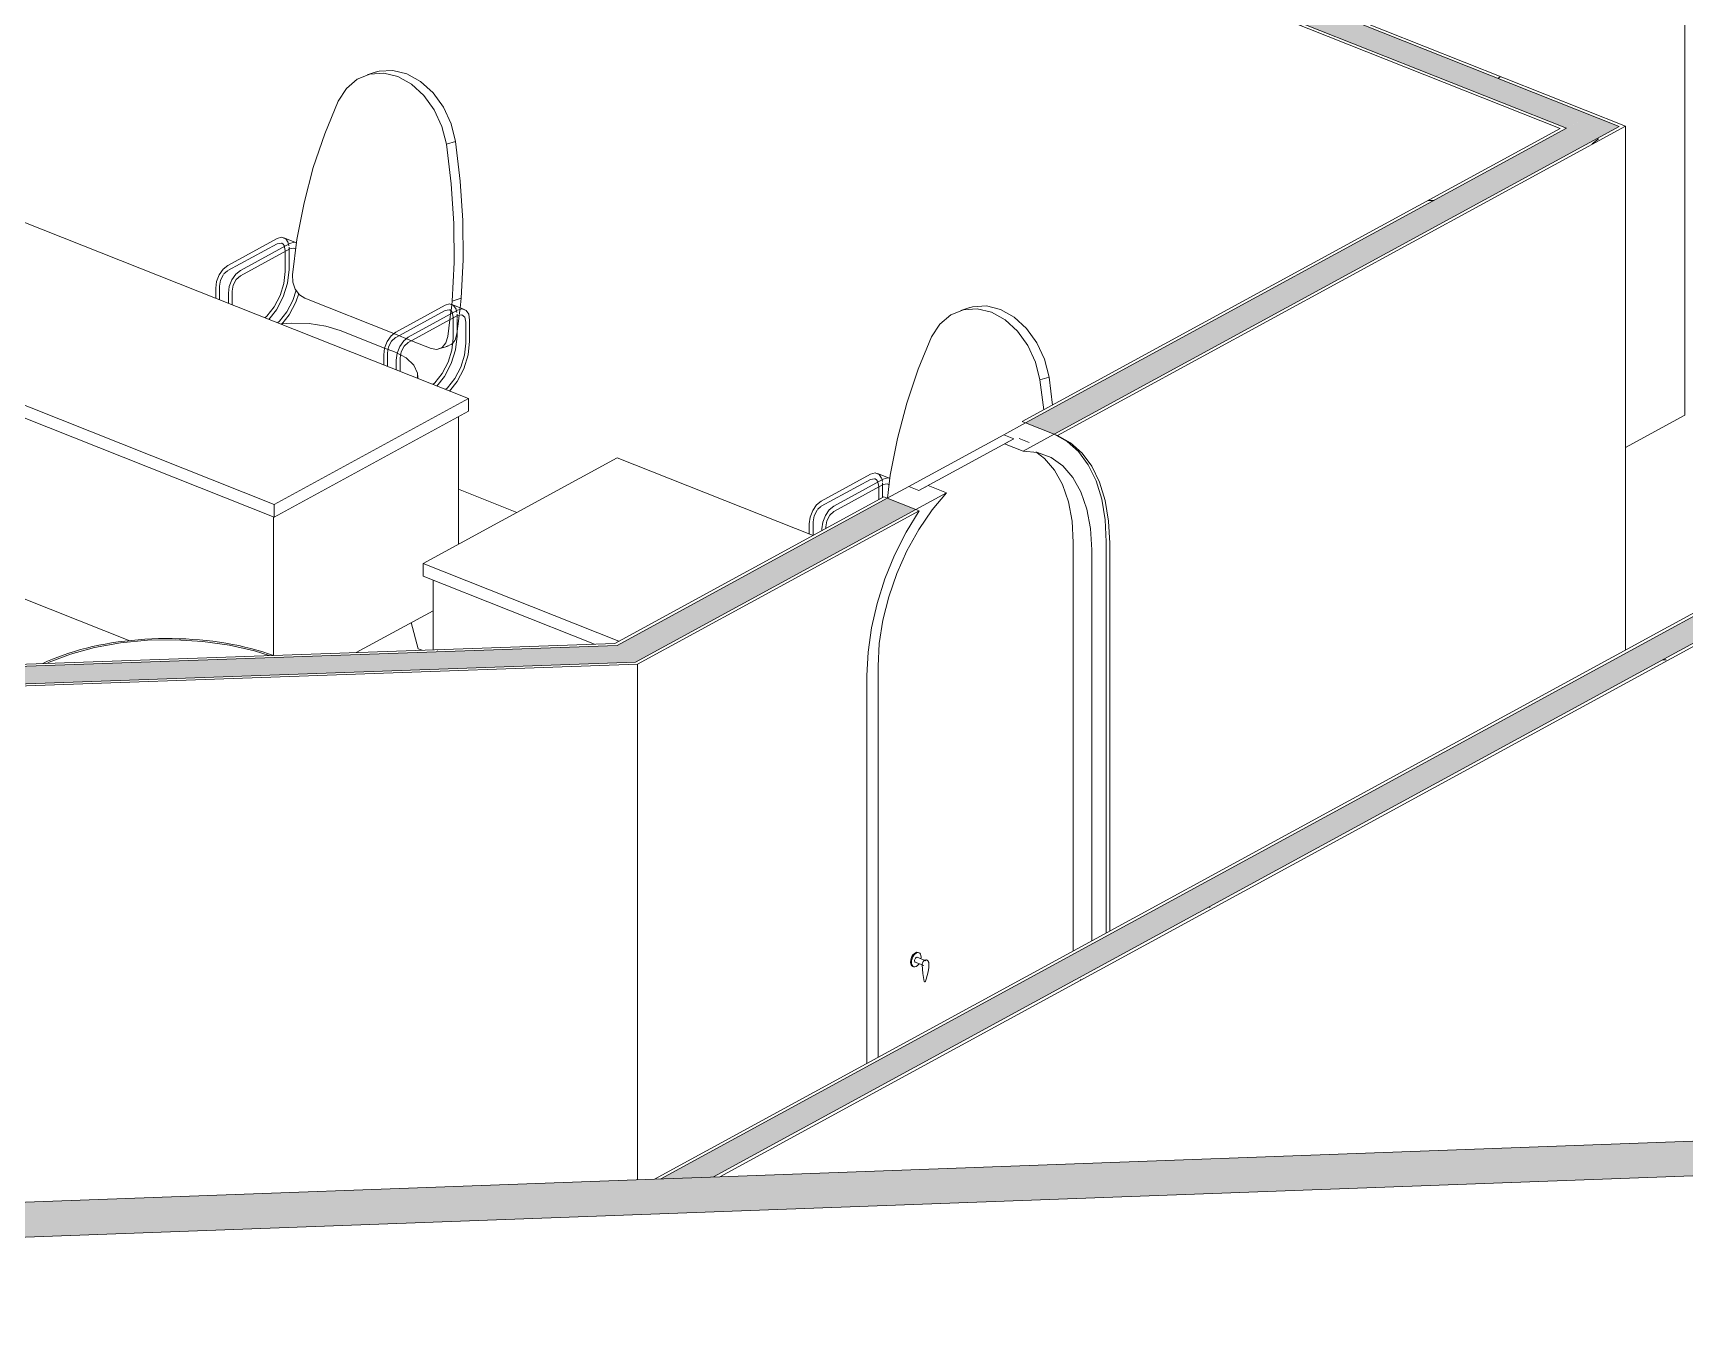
# Model space of a CAD drawing. Header units: millimetres. Extents: x -44545 to 51785, y -22696 to 32686.
# Drawn here: x 13273 to 17690, y 13101 to 16526 of the extents above; entities that cross this region are included whole.
import ezdxf

# ---------------------------------------------------------------- set-up
doc = ezdxf.new("R2010")
doc.units = ezdxf.units.MM
for name, color, linetype, lineweight in [('A-DOOR', 31, 'Continuous', 9), ('A-DOOR-FRAM', 31, 'Continuous', 9), ('A-WALL', 113, 'Continuous', 9), ('A-WALL-FNSH', 113, 'Continuous', 25), ('A-WALL-PATT', 111, 'Continuous', 25), ('I-FURN', 30, 'Continuous', 9), ('I-WALL', 2, 'Continuous', 9)]:
    doc.layers.add(name, color=color, linetype=linetype, lineweight=lineweight)
pattern_1 = [(0, (-8200.58, -15301.14), (812.8, 94.516), [33.528, -576.072, 33.528, -3827.272]), (0, (-8200.58, -15301.14), (812.8, 94.516), [-643.128, -576.072, 33.528, -1185.672, -2032]), (0, (-8200.58, -15301.14), (812.8, 94.516), [-2438.4, 33.528, -576.072, 33.528, -1388.872]), (0, (-8200.58, -15301.14), (812.8, 94.516), [-3081.528, -372.872, 33.528, -982.472]), (141.144, (-7895.78, -15253.88), (-582.37765, 280.1508), [21.528, -369.883, -2478.932]), (141.144, (-7895.78, -15253.88), (-582.37765, 280.1508), [-391.41, 21.528, -369.883, -2087.522]), (141.144, (-7895.78, -15253.88), (-582.37765, 280.1508), [-782.821, 21.528, -761.293, -1304.701]), (141.144, (-7895.78, -15253.88), (-582.37765, 280.1508), [-1565.641, 21.528, -369.883, -913.291]), (141.144, (-7895.78, -15253.88), (-582.37765, 280.1508), [-1957.051, 21.528, -239.413, -652.35]), (141.144, (-7895.78, -15253.88), (-582.37765, 280.1508), [-2217.992, 21.528, -630.823]), (218.856, (-7794.18, -15064.85), (-230.4253, -374.66855), [21.528, -369.883, -2478.932]), (218.856, (-7794.18, -15064.85), (-230.4253, -374.66855), [-391.41, 21.528, -369.883, -2087.522]), (218.856, (-7794.18, -15064.85), (-230.4253, -374.66855), [-782.821, 21.528, -761.293, -1304.701]), (218.856, (-7794.18, -15064.85), (-230.4253, -374.66855), [-1565.641, 21.528, -369.883, -913.291]), (218.856, (-7794.18, -15064.85), (-230.4253, -374.66855), [-1957.051, 21.528, -239.413, -652.35]), (218.856, (-7794.18, -15064.85), (-230.4253, -374.66855), [-2217.992, 21.528, -630.823])]

# ---------------------------------------------------------------- blocks, each defined once
blk = doc.blocks.new('Arch - 750 x 2100 mm-V65-3D Section 3')
at = {"layer": 'A-DOOR', "lineweight": 18}
for p, q in [((15868.8, 15452), (15614.9, 15313.7)), ((15641.5, 15303.1), (15895.4, 15441.4)), ((15895.4, 15441.4), (15868.8, 15452)), ((15614.9, 15313.7), (15641.5, 15303.1))]:
    blk.add_line(p, q, dxfattribs=at)
at = {"layer": 'A-DOOR'}
for p, q in [((15936.4, 15431.5), (15909.8, 15442)), ((15659.8, 14045.6), (15637, 14054.7)), ((15641.8, 14066.7), (15639.5, 14067.6)), ((15646.9, 14050.4), (15647.4, 14055.2)), ((15656.2, 14046.2), (15657.2, 14046.8)), ((15657.2, 14046.8), (15658.2, 14047.3)), ((15624.7, 14030.5), (15627, 14029.6)), ((15631.8, 14041.6), (15654.6, 14032.6))]:
    blk.add_line(p, q, dxfattribs=at)
for points in [[(15619.1, 14042, 0), (15619.6, 14046.8, 0), (15620.9, 14051.8, 0), (15622.9, 14056.6, 0), (15625.6, 14060.8, 0), (15628.8, 14064.3, 0), (15632.1, 14066.8, 0), (15635.5, 14068, 0), (15638.6, 14067.9, 0), (15641.3, 14066.6, 0)], [(15647.4, 14055.2, 0), (15646.9, 14059.6, 0), (15645.6, 14063.1, 0), (15643.6, 14065.7, 0), (15640.9, 14067, 0), (15637.8, 14067.1, 0), (15634.4, 14065.8, 0), (15631, 14063.4, 0), (15627.9, 14059.9, 0), (15625.2, 14055.7, 0), (15623.2, 14050.9, 0), (15621.9, 14045.9, 0), (15621.4, 14041.1, 0)], [(15629.9, 14045.7, 0), (15630, 14047.4, 0), (15630.5, 14049.1, 0), (15631.2, 14050.8, 0), (15632.1, 14052.3, 0), (15633.2, 14053.5, 0), (15634.4, 14054.3, 0), (15635.6, 14054.8, 0), (15636.7, 14054.7, 0)], [(15632.1, 14041.5, 0), (15631.2, 14042, 0), (15630.5, 14042.9, 0), (15630, 14044.1, 0), (15629.9, 14045.7, 0)], [(15650.1, 14034.5, 0), (15650.3, 14036.8, 0), (15650.9, 14039.1, 0), (15651.9, 14041.4, 0), (15653.2, 14043.4, 0), (15654.7, 14045.1, 0), (15656.2, 14046.2, 0)], [(15658.2, 14047.3, 0), (15659.8, 14047.9, 0), (15661.3, 14047.8, 0), (15662.5, 14047.2, 0)], [(15668.2, 14038.4, 0), (15668.1, 14039.2, 0), (15668, 14040, 0), (15667.9, 14040.8, 0), (15667.6, 14041.6, 0), (15667.3, 14042.3, 0), (15667, 14043, 0), (15666.7, 14043.5, 0), (15666.3, 14044.1, 0), (15666, 14044.6, 0), (15665.6, 14045, 0), (15665.2, 14045.4, 0), (15664.8, 14045.8, 0), (15664.5, 14046.1, 0), (15664.1, 14046.3, 0), (15663.8, 14046.6, 0), (15663.4, 14046.8, 0), (15663.1, 14047, 0), (15662.8, 14047.2, 0), (15662.5, 14047.4, 0), (15662.2, 14047.5, 0), (15661.9, 14047.6, 0), (15661.7, 14047.7, 0)], [(15627.1, 14030, 0), (15625.6, 14030.2, 0), (15622.9, 14031.5, 0), (15620.9, 14034.1, 0), (15619.6, 14037.6, 0), (15619.1, 14042, 0)], [(15621.4, 14041.1, 0), (15621.9, 14036.7, 0), (15623.2, 14033.2, 0), (15625.2, 14030.6, 0), (15627.9, 14029.3, 0), (15631, 14029.2, 0), (15634.4, 14030.4, 0), (15637.8, 14032.9, 0), (15640.9, 14036.3, 0), (15641.9, 14037.7, 0)], [(15656, 13989.9, 0), (15651.6, 14011.1, 0), (15650.1, 14034.5, 0)], [(15668.2, 14038.4, 0), (15667.7, 14027.1, 0), (15666.3, 14016.1, 0), (15664, 14005.6, 0), (15661, 13995.8, 0), (15659, 13990.4, 0)], [(15657.2, 13989.2, 0), (15656.9, 13989.2, 0), (15656.6, 13989.2, 0), (15656.4, 13989.4, 0), (15656.2, 13989.6, 0), (15656, 13989.9, 0)], [(15659, 13990.4, 0), (15659, 13990.3, 0), (15658.9, 13990.1, 0), (15658.8, 13990, 0), (15658.7, 13989.9, 0), (15658.6, 13989.8, 0), (15658.6, 13989.7, 0), (15658.5, 13989.6, 0), (15658.4, 13989.6, 0), (15658.3, 13989.5, 0), (15658.3, 13989.4, 0), (15658.2, 13989.4, 0), (15658.1, 13989.4, 0), (15658.1, 13989.3, 0), (15658, 13989.3, 0), (15657.9, 13989.3, 0), (15657.9, 13989.2, 0), (15657.8, 13989.2, 0), (15657.8, 13989.2, 0), (15657.8, 13989.2, 0), (15657.7, 13989.2, 0), (15657.7, 13989.2, 0), (15657.6, 13989.1, 0), (15657.6, 13989.1, 0), (15657.6, 13989.1, 0), (15657.5, 13989.1, 0), (15657.5, 13989.1, 0), (15657.4, 13989.1, 0), (15657.4, 13989.1, 0), (15657.4, 13989.1, 0), (15657.4, 13989.1, 0), (15657.3, 13989.1, 0), (15657.3, 13989.1, 0), (15657.3, 13989.1, 0), (15657.2, 13989.1, 0), (15657.2, 13989.1, 0), (15657.2, 13989.1, 0), (15657.1, 13989.1, 0), (15657.1, 13989.1, 0), (15657.1, 13989.1, 0), (15657.1, 13989.1, 0), (15657, 13989.1, 0), (15657, 13989.1, 0), (15657, 13989.1, 0), (15656.9, 13989.1, 0), (15656.9, 13989.1, 0), (15656.9, 13989.1, 0), (15656.8, 13989.1, 0), (15656.8, 13989.1, 0), (15656.7, 13989.2, 0), (15656.7, 13989.2, 0), (15656.7, 13989.2, 0), (15656.6, 13989.2, 0), (15656.6, 13989.2, 0)], [(15657.8, 13989.9, 0), (15657.5, 13989.5, 0), (15657.2, 13989.2, 0)]]:
    blk.add_polyline3d(points, dxfattribs=at)
at = {"layer": 'A-DOOR-FRAM', "lineweight": 18}
for p, q in [((15926.9, 15483.7), (15868.8, 15452)), ((16002.9, 15453.5), (15926.9, 15483.7)), ((15868.8, 15452), (15895.4, 15441.4)), ((15895.4, 15441.4), (15870.7, 15428)), ((15870.7, 15428), (15920.1, 15408.4)), ((15920.1, 15408.4), (16002.9, 15453.5)), ((15614.9, 15313.7), (15556.8, 15282.1)), ((15556.8, 15282.1), (15632.9, 15251.9)), ((15641.5, 15303.1), (15614.9, 15313.7)), ((15632.9, 15251.9), (15715.7, 15297)), ((15666.2, 15316.6), (15641.5, 15303.1)), ((15715.7, 15297), (15666.2, 15316.6))]:
    blk.add_line(p, q, dxfattribs=at)
at = {"layer": 'A-DOOR-FRAM'}
for p, q in [((16054.2, 14071.7), (16054.2, 15164.2)), ((16142.6, 14119.8), (16142.6, 15165.8)), ((16103.6, 15144.6), (16103.6, 14098.6)), ((15532.2, 14833.3), (15532.2, 13787.3))]:
    blk.add_line(p, q, dxfattribs=at)
for points in [[(16142.6, 15165.8, 0), (16139.5, 15224.9, 0), (16130.3, 15279.6, 0), (16115.2, 15328.7, 0), (16094.5, 15371.4, 0), (16068.5, 15406.8, 0), (16037.8, 15434.4, 0), (16002.9, 15453.5, 0)], [(15920.1, 15408.4, 0), (15959, 15404.5, 0), (15994.7, 15391.2, 0), (16026.4, 15368.9, 0), (16053.3, 15337.9, 0), (16074.9, 15299, 0), (16090.7, 15253.2, 0), (16100.4, 15201.3, 0), (16103.6, 15144.6, 0)], [(16054.2, 15164.2, 0), (16050.9, 15220.9, 0), (16041.3, 15272.8, 0), (16025.5, 15318.7, 0), (16003.9, 15357.5, 0), (15976.9, 15388.5, 0), (15953.9, 15405.9, 0)], [(15532.2, 14833.3, 0), (15535.4, 14893.5, 0), (15545.1, 14955.9, 0), (15560.9, 15019, 0), (15582.5, 15081.4, 0), (15609.5, 15141.8, 0), (15641.1, 15198.6, 0), (15676.8, 15250.8, 0), (15715.7, 15297, 0)]]:
    blk.add_polyline3d(points, dxfattribs=at)
blk = doc.blocks.new('M_Desk - 1525 x 762mm-V119-3D Section 3')
at = {"layer": 'I-FURN'}
for p, q in [((13248.4, 16020.9), (12728.9, 15737.9)), ((14437.2, 15548.8), (13248.4, 16020.9)), ((12728.9, 15737.9), (13917.7, 15265.8)), ((12728.9, 15704.1), (12728.9, 15737.9)), ((13917.7, 15232), (12728.9, 15704.1)), ((12755.8, 15477.1), (12755.8, 15693.5)), ((13917.7, 15265.8), (14437.2, 15548.8)), ((14437.2, 15548.8), (14437.2, 15515.1)), ((14437.2, 15515.1), (13917.7, 15232)), ((14410.3, 15159.2), (14410.3, 15500.4)), ((13917.7, 15232), (13917.7, 15265.8)), ((13915.5, 14861.7), (13915.5, 15232.9)), ((13532.2, 14901.1), (13139.7, 15057)), ((14342.6, 14981.5), (14136.9, 14869.5)), ((14302.9, 14879.9), (14284.1, 14949.7)), ((14313.5, 14875.7), (14302.9, 14879.9))]:
    blk.add_line(p, q, dxfattribs=at)
blk = doc.blocks.new('M_Desk - 1525 x 762mm-V120-3D Section 3')
at = {"layer": 'I-FURN'}
for p, q in [((14835.2, 15390.7), (14315.7, 15107.7)), ((15358.8, 15182.8), (14835.2, 15390.7)), ((14315.7, 15107.7), (14839.3, 14899.8)), ((14315.7, 15074), (14315.7, 15107.7)), ((14773.9, 14892), (14315.7, 15074)), ((14342.6, 14876.8), (14342.6, 15063.3))]:
    blk.add_line(p, q, dxfattribs=at)
blk = doc.blocks.new('M_Chair-Executive - M_Chair-Executive-V121-3D Section 3')
at = {"layer": 'I-FURN'}
for p, q in [((14190.7, 16422.1), (14166.4, 16414.7)), ((14378.4, 16228.7), (14402.8, 16236.2)), ((13925.4, 15976.7), (13793.5, 15904.9)), ((13793.5, 15890.8), (13925.4, 15962.7)), ((13827.3, 15891.4), (13959.2, 15963.3)), ((13827.3, 15877.4), (13959.2, 15949.3)), ((13938.2, 15964), (13941.5, 15961.7)), ((13941.6, 15961.6), (13944.3, 15958.1)), ((13977.5, 15965.5), (13943.6, 15978.9)), ((13944.3, 15958.1), (13947.2, 15944.9)), ((13947.2, 15944.9), (13947.2, 15942.7)), ((13955.1, 15965.9), (13948.5, 15976)), ((13957.1, 15957.1), (13955.4, 15965)), ((13957.5, 15950.6), (13957.4, 15953.3)), ((13957.5, 15948.3), (13957.5, 15950.5)), ((13957.5, 15894.3), (13957.5, 15948.3)), ((13978.2, 15974.4), (13966.8, 15879.6)), ((13947.2, 15942.7), (13947.2, 15888.6)), ((13771.7, 15849.3), (13774.5, 15865.4)), ((13774.6, 15865.7), (13782.6, 15880.9)), ((13783.4, 15881.9), (13792.7, 15890.4)), ((13761.4, 15843.6), (13761.4, 15817.2)), ((13771.7, 15813.1), (13771.7, 15849.3)), ((13795.2, 15803.7), (13795.2, 15830.2)), ((13805.5, 15799.6), (13805.5, 15835.8)), ((13999.7, 15816.9), (14237.6, 15722.4)), ((14393.5, 15809.5), (14417.9, 15816.9)), ((14417.9, 15816.9), (14414.7, 15790.6)), ((14242.6, 15726.5), (14374.5, 15798.4)), ((14242.6, 15712.4), (14374.5, 15784.3)), ((14408.3, 15784.9), (14276.4, 15713.1)), ((14276.4, 15699), (14408.3, 15770.9)), ((14387.1, 15785.7), (14390.5, 15783.4)), ((14387.5, 15759.5), (14390.3, 15782.3)), ((14390.3, 15782.7), (14390.5, 15784.3)), ((14390.5, 15784.3), (14392.3, 15799)), ((14390.7, 15783.3), (14393.4, 15779.8)), ((14392.4, 15799.7), (14393.5, 15809.5)), ((14426.6, 15787.1), (14392.8, 15800.6)), ((14393.4, 15779.8), (14396.3, 15766.5)), ((14397.6, 15797.6), (14404.2, 15787.5)), ((14404.5, 15786.7), (14406.2, 15778.7)), ((14406.6, 15774.9), (14406.6, 15772.1)), ((14406.6, 15772.1), (14406.6, 15770.7)), ((14406.6, 15770), (14406.6, 15763.9)), ((14412.4, 15771.6), (14411.4, 15763.5)), ((14412.8, 15775), (14412.7, 15773.8)), ((14414.2, 15786.6), (14412.9, 15775.4)), ((14414.7, 15790.6), (14414.4, 15787.8)), ((14213.1, 15683.8), (14094.4, 15731)), ((14382.1, 15714.7), (14387.5, 15759.5)), ((14396.3, 15766.5), (14396.3, 15764.3)), ((14396.3, 15763.5), (14396.3, 15710.3)), ((14411.3, 15762.6), (14406.4, 15722.1)), ((14406.6, 15762.4), (14406.6, 15715.9)), ((14430.1, 15753.1), (14430.1, 15696.9)), ((14440.4, 15702.5), (14440.4, 15758.7)), ((14239.3, 15673.4), (14213.1, 15683.8)), ((14237.6, 15722.4), (14284.8, 15703.6)), ((14284.8, 15703.6), (14337.7, 15682.6)), ((14358.2, 15681.4), (14382.6, 15688.8)), ((14400.6, 15703.9), (14395.4, 15696.9)), ((14406.4, 15722.1), (14401.3, 15705.1)), ((14210.5, 15638.8), (14210.5, 15665.3)), ((14220.8, 15634.7), (14220.8, 15670.9)), ((14247.6, 15669.9), (14239.3, 15673.4)), ((14244.3, 15651.9), (14244.3, 15625.4)), ((14257.2, 15665.2), (14248, 15669.7)), ((14254.6, 15621.3), (14254.6, 15657.5)), ((14301.7, 15602.6), (14301.7, 15610.5))]:
    blk.add_line(p, q, dxfattribs=at)
for points in [[(14378.4, 16228.7, 0), (14366.1, 16276.4, 0), (14345.6, 16320.8, 0), (14318, 16359.3, 0), (14285, 16389.6, 0), (14248.5, 16409.9, 0), (14210.6, 16419.1, 0), (14173.6, 16416.6, 0), (14139.7, 16402.6, 0), (14110.8, 16377.8, 0), (14088.6, 16343.8, 0)], [(14189, 16421.5, 0), (14198, 16424, 0), (14235, 16426.5, 0), (14272.8, 16417.3, 0), (14309.3, 16397, 0), (14342.4, 16366.7, 0), (14370, 16328.2, 0), (14390.5, 16283.8, 0), (14402.8, 16236.2, 0)], [(14088.6, 16343.8, 0), (14052.8, 16257.1, 0), (14022.4, 16166.4, 0), (13997.5, 16072, 0), (13978.2, 15974.4, 0)], [(14393.5, 15809.5, 0), (14398.6, 15912.7, 0), (14397.7, 16017.3, 0), (14391, 16122.8, 0), (14378.4, 16228.7, 0)], [(14402.8, 16236.2, 0), (14415.3, 16130.3, 0), (14422.1, 16024.7, 0), (14422.9, 15920.1, 0), (14417.9, 15816.9, 0)], [(13948.1, 15976.3, 0), (13937.7, 15980.1, 0), (13925.4, 15976.7, 0)], [(13925.4, 15962.7, 0), (13936.3, 15964.6, 0), (13937.7, 15964.2, 0)], [(13959.2, 15963.3, 0), (13971.5, 15966.7, 0), (13977.5, 15965.5, 0)], [(13959.2, 15949.3, 0), (13970.1, 15951.2, 0), (13975.4, 15948.3, 0)], [(13793.5, 15904.9, 0), (13781.2, 15894.8, 0), (13770.8, 15879.7, 0), (13763.8, 15861.7, 0), (13761.4, 15843.6, 0)], [(13795.2, 15830.2, 0), (13797.6, 15848.3, 0), (13804.6, 15866.3, 0), (13815, 15881.4, 0), (13827.3, 15891.4, 0)], [(13805.5, 15835.8, 0), (13808.4, 15852.3, 0), (13816.4, 15867.5, 0), (13827.3, 15877.4, 0)], [(13947.2, 15888.6, 0), (13943.7, 15856.7, 0), (13933.6, 15824.1, 0), (13917.8, 15794.1, 0), (13898, 15769.4, 0), (13892.5, 15764.4, 0)], [(13942.1, 15820.8, 0), (13953.5, 15857.7, 0), (13957.5, 15894.3, 0)], [(13966.8, 15879.6, 0), (13967.5, 15860.3, 0), (13974, 15841.6, 0), (13985.3, 15826.3, 0), (13999.7, 15816.9, 0)], [(13903.7, 15760.4, 0), (13923.9, 15786, 0), (13941.9, 15820.4, 0)], [(13976.5, 15838.7, 0), (13967.4, 15810.7, 0), (13951.6, 15780.6, 0), (13931.8, 15756, 0), (13926.3, 15750.9, 0)], [(13983.6, 15829.7, 0), (13975.7, 15807, 0), (13957.7, 15772.6, 0), (13937.9, 15747.3, 0)], [(14374.5, 15798.4, 0), (14386.8, 15801.7, 0), (14397.2, 15797.9, 0)], [(14374.5, 15784.3, 0), (14385.4, 15786.3, 0), (14386.9, 15785.8, 0)], [(14440.4, 15758.7, 0), (14438, 15774.1, 0), (14431, 15784.5, 0), (14420.6, 15788.3, 0), (14408.3, 15784.9, 0)], [(14408.3, 15770.9, 0), (14419.2, 15772.9, 0), (14427.2, 15766.3, 0), (14430.1, 15753.1, 0)], [(14094.4, 15731, 0), (14055.5, 15742.7, 0), (14011.4, 15749.4, 0), (13965, 15750.5, 0), (13936, 15748.3, 0)], [(14210.5, 15665.3, 0), (14213, 15683.3, 0), (14219.9, 15701.3, 0), (14230.3, 15716.5, 0), (14242.6, 15726.5, 0)], [(14220.8, 15671.3, 0), (14223.7, 15687.3, 0), (14231.7, 15702.5, 0), (14241.9, 15712, 0)], [(14276.4, 15713.1, 0), (14264.1, 15703.1, 0), (14253.7, 15687.9, 0), (14246.8, 15669.9, 0), (14244.3, 15651.9, 0)], [(14254.6, 15657.5, 0), (14257.5, 15673.9, 0), (14265.5, 15689.1, 0), (14276.4, 15699, 0)], [(14337.7, 15682.6, 0), (14352.9, 15680.3, 0), (14366.7, 15685.6, 0), (14376.9, 15697.7, 0), (14382.1, 15714.7, 0)], [(14396.3, 15710.3, 0), (14392.8, 15678.4, 0), (14382.7, 15645.8, 0), (14366.9, 15615.7, 0), (14347.1, 15591.1, 0), (14341.7, 15586.1, 0)], [(14430.1, 15696.9, 0), (14426.6, 15664.9, 0), (14416.5, 15632.3, 0), (14400.7, 15602.3, 0), (14380.9, 15577.7, 0), (14375.4, 15572.6, 0)], [(14395.4, 15696.9, 0), (14391.1, 15693.1, 0), (14377.3, 15687.8, 0)], [(14386.6, 15568.5, 0), (14406.8, 15594.2, 0), (14424.8, 15628.6, 0), (14436.4, 15665.9, 0), (14440.4, 15702.5, 0)], [(14406.6, 15715.9, 0), (14402.6, 15679.4, 0), (14391.2, 15642.4, 0)], [(14300.9, 15603.1, 0), (14301.1, 15617, 0), (14291.5, 15638.1, 0), (14270.4, 15657.4, 0), (14257.2, 15665.2, 0)], [(14391, 15642.1, 0), (14373, 15607.6, 0), (14352.8, 15582, 0)]]:
    blk.add_polyline3d(points, dxfattribs=at)
blk = doc.blocks.new('M_Chair-Executive - M_Chair-Executive-V122-3D Section 3')
at = {"layer": 'I-FURN'}
for p, q in [((15777.6, 15791.9), (15753.2, 15784.5)), ((15965.2, 15598.6), (15989.6, 15606)), ((15975.3, 15518.3), (15965.2, 15598.6)), ((15989.6, 15606), (15999.1, 15531.2)), ((15512.2, 15346.6), (15380.3, 15274.7)), ((15380.3, 15260.6), (15512.2, 15332.5)), ((15414.1, 15261.3), (15546, 15333.1)), ((15525, 15333.8), (15528.3, 15331.5)), ((15528.4, 15331.4), (15531.1, 15327.9)), ((15564.3, 15335.3), (15530.5, 15348.7)), ((15531.1, 15327.9), (15534, 15314.7)), ((15541.9, 15335.7), (15535.3, 15345.8)), ((15543.9, 15326.9), (15542.2, 15334.9)), ((15565, 15344.2), (15557.5, 15282.2)), ((15414.1, 15247.2), (15546, 15319.1)), ((15534, 15314.7), (15534, 15312.5)), ((15534, 15312.5), (15534, 15278.1)), ((15544.3, 15320.4), (15544.2, 15323.1)), ((15544.3, 15318.1), (15544.3, 15320.3)), ((15544.3, 15283.8), (15544.3, 15318.1)), ((15361.4, 15235.5), (15369.4, 15250.7)), ((15370.2, 15251.8), (15379.6, 15260.2)), ((15348.2, 15213.5), (15348.2, 15187)), ((15358.5, 15219.1), (15361.3, 15235.2)), ((15358.5, 15182.9), (15358.5, 15219.1)), ((15382, 15195.4), (15382, 15200)), ((15392.3, 15201), (15392.3, 15205.7))]:
    blk.add_line(p, q, dxfattribs=at)
for points in [[(15965.2, 15598.6, 0), (15952.9, 15646.3, 0), (15932.4, 15690.6, 0), (15904.8, 15729.1, 0), (15871.8, 15759.4, 0), (15835.3, 15779.7, 0), (15797.4, 15788.9, 0), (15760.4, 15786.5, 0), (15726.5, 15772.4, 0), (15697.6, 15747.7, 0), (15675.5, 15713.6, 0)], [(15775.8, 15791.4, 0), (15784.8, 15793.9, 0), (15821.8, 15796.4, 0), (15859.6, 15787.2, 0), (15896.2, 15766.8, 0), (15929.2, 15736.5, 0), (15956.8, 15698.1, 0), (15977.3, 15653.7, 0), (15989.6, 15606, 0)], [(15675.5, 15713.6, 0), (15639.6, 15627, 0), (15609.2, 15536.2, 0), (15584.3, 15441.8, 0), (15565, 15344.2, 0)], [(15534.9, 15346.1, 0), (15524.5, 15349.9, 0), (15512.2, 15346.6, 0)], [(15512.2, 15332.5, 0), (15523.1, 15334.5, 0), (15524.6, 15334, 0)], [(15546, 15333.1, 0), (15558.3, 15336.5, 0), (15564.3, 15335.3, 0)], [(15546, 15319.1, 0), (15556.9, 15321, 0), (15562.2, 15318.1, 0)], [(15380.3, 15274.7, 0), (15368, 15264.7, 0), (15357.6, 15249.5, 0), (15350.6, 15231.5, 0), (15348.2, 15213.5, 0)], [(15382, 15200, 0), (15384.5, 15218.1, 0), (15391.4, 15236.1, 0), (15401.8, 15251.2, 0), (15414.1, 15261.3, 0)], [(15392.3, 15205.7, 0), (15395.2, 15222.1, 0), (15403.2, 15237.3, 0), (15414.1, 15247.2, 0)]]:
    blk.add_polyline3d(points, dxfattribs=at)
blk = doc.blocks.new('Table - Cafe - Table - Cafe-199893-3D Section 3')
at = {"layer": 'I-FURN'}
for points in [[(13298.9, 14839.9, 0), (13311.9, 14846.1, 0), (13325.4, 14852, 0), (13339.4, 14857.6, 0), (13353.8, 14863, 0), (13368.7, 14868.1, 0), (13384, 14872.8, 0), (13399.7, 14877.4, 0), (13415.7, 14881.6, 0), (13432.1, 14885.5, 0), (13448.7, 14889.1, 0), (13465.7, 14892.3, 0), (13482.9, 14895.3, 0), (13500.4, 14897.9, 0), (13518.1, 14900.3, 0), (13535.9, 14902.2, 0), (13553.9, 14903.9, 0), (13572, 14905.2, 0), (13590.3, 14906.1, 0), (13608.6, 14906.8, 0), (13626.9, 14907.1, 0), (13645.2, 14907, 0), (13663.5, 14906.6, 0), (13681.8, 14905.9, 0), (13700, 14904.8, 0), (13718.1, 14903.4, 0), (13736, 14901.7, 0), (13753.8, 14899.6, 0), (13771.5, 14897.2, 0), (13788.8, 14894.4, 0), (13806, 14891.4, 0), (13822.9, 14888, 0), (13839.5, 14884.3, 0), (13855.7, 14880.3, 0), (13871.7, 14876, 0), (13887.2, 14871.4, 0), (13902.4, 14866.5, 0), (13916.1, 14861.7, 0)], [(13904.6, 14861.8, 0), (13865.1, 14874.2, 0), (13798.5, 14889.5, 0), (13727.3, 14899.5, 0), (13653.6, 14904, 0), (13579.4, 14902.7, 0), (13506.6, 14895.7, 0), (13437.2, 14883.3, 0), (13373.2, 14865.7, 0), (13316.3, 14843.5, 0), (13310.1, 14840.5, 0)], [(13904.6, 14861.8, 0), (13865.1, 14874.2, 0), (13798.5, 14889.5, 0), (13727.3, 14899.5, 0), (13653.6, 14904, 0), (13579.4, 14902.7, 0), (13506.6, 14895.7, 0), (13437.2, 14883.3, 0), (13373.2, 14865.7, 0), (13316.3, 14843.5, 0), (13310.1, 14840.5, 0)]]:
    blk.add_polyline3d(points, dxfattribs=at)

msp = doc.modelspace()

# ---------------------------------------------------------------- hatches: boundary and pattern name
at = {"layer": 'A-WALL-PATT'}
for points in [[(17372.9, 16271.5), (17437.9, 16306.8), (12506.2, 18265.3), (12441.3, 18230), (17363.8, 16275.1)], [(14951.1, 13462.1), (15092.1, 13467.3), (19604.7, 15925.7), (19528.7, 15955.9), (15612.6, 13822.5)], [(12900.7, 14773.6), (14883.5, 14843.6), (14975.1, 14893.5), (12792.8, 14816.5), (12797.2, 14814.7)]]:
    msp.add_hatch(color=256, dxfattribs=at).paths.add_polyline_path(points, flags=0)
at = {"layer": 'A-WALL-PATT', "lineweight": 9}
h = msp.add_hatch(dxfattribs=at)
h.set_pattern_fill('FP_1', color=256, style=0, pattern_type=2)
h.set_pattern_definition(pattern_1)
h.paths.add_polyline_path([(17513.9, 16276.6), (17521.7, 16280.9), (16168.1, 16818.4), (16160.3, 16814.2), (17437.9, 16306.8)], flags=0)
h.paths.add_polyline_path([(16084.3, 16844.4), (16092.1, 16848.6), (14444.8, 17502.8), (14437, 17498.6), (16033.2, 16864.7)], flags=0)
h.paths.add_polyline_path([(14360.9, 17528.8), (14368.7, 17533), (12523.1, 18266), (12515.3, 18261.7), (14350.8, 17532.8)], flags=0)
h = msp.add_hatch(dxfattribs=at)
h.set_pattern_fill('FP_1', color=256, style=0, pattern_type=2)
h.set_pattern_definition(pattern_1)
h.paths.add_polyline_path([(17356, 16270.8), (17363.8, 16275.1), (13245.8, 17910.5), (13238, 17906.2), (17295, 16295.1)], flags=0)
h.paths.add_polyline_path([(13161.9, 17936.4), (13169.7, 17940.7), (12450.4, 18226.3), (12442.6, 18222.1), (13152.8, 17940.1)], flags=0)
at = {"layer": 'A-WALL-PATT'}
h = msp.add_hatch(color=256, dxfattribs=at)
h.paths.add_polyline_path([(14834.5, 14888.5), (14975.1, 14893.5), (15632.9, 15251.9), (15556.8, 15282.1), (14845.4, 14894.5)], flags=0)
h.paths.add_polyline_path([(16002.9, 15453.5), (17513.9, 16276.6), (17437.9, 16306.8), (15926.9, 15483.7)], flags=0)
at = {"layer": 'A-WALL-PATT', "lineweight": 9}
h = msp.add_hatch(dxfattribs=at)
h.set_pattern_fill('FP_1', color=256, style=0, pattern_type=2)
h.set_pattern_definition(pattern_1)
h.paths.add_polyline_path([(14828.6, 14893.9), (14845.4, 14894.5), (15556.8, 15282.1), (15547.7, 15285.7), (15192, 15091.9)], flags=0)
h.paths.add_polyline_path([(15926.9, 15483.7), (17372.9, 16271.5), (17363.8, 16275.1), (15917.7, 15487.3)], flags=0)
h = msp.add_hatch(dxfattribs=at)
h.set_pattern_fill('FP_1', color=256, style=0, pattern_type=2)
h.set_pattern_definition(pattern_1)
h.paths.add_polyline_path([(14883.5, 14843.6), (14900.4, 14844.2), (15642, 15248.2), (15632.9, 15251.9), (14975.1, 14893.5)], flags=0)
h.paths.add_polyline_path([(16012.1, 15449.8), (17530.8, 16277.3), (17521.7, 16280.9), (16002.9, 15453.5)], flags=0)
h = msp.add_hatch(dxfattribs=at)
h.set_pattern_fill('FP_1', color=256, style=0, pattern_type=2)
h.set_pattern_definition(pattern_1)
h.paths.add_polyline_path([(14934.2, 13461.5), (14951.1, 13462.1), (19593.6, 15991.3), (19584.5, 15994.9), (15612.6, 13831.1)], flags=0)
h = msp.add_hatch(dxfattribs=at)
h.set_pattern_fill('FP_1', color=256, style=0, pattern_type=2)
h.set_pattern_definition(pattern_1)
h.paths.add_polyline_path([(15092.1, 13467.3), (15109, 13467.9), (19606.1, 15917.9), (19596.9, 15921.5), (15612.6, 13750.9)], flags=0)
h = msp.add_hatch(dxfattribs=at)
h.set_pattern_fill('FP_1', color=256, style=0, pattern_type=2)
h.set_pattern_definition(pattern_1)
h.paths.add_polyline_path([(12809.8, 14817.1), (14834.5, 14888.5), (14845.4, 14894.5), (12796.9, 14822.2)], flags=0)
h = msp.add_hatch(color=256, dxfattribs=at)
h.paths.add_polyline_path([(7646.6, 13100.8), (8974.2, 13149.5), (8958.5, 13242.3), (7830.3, 13200.9)], flags=0)
h.paths.add_polyline_path([(10369.9, 13200.8), (18943.2, 13515.3), (18927.5, 13608), (10354.1, 13293.5), (10364.3, 13233.4)], flags=0)

# ---------------------------------------------------------------- linework, layer by layer
at = {"layer": 'A-WALL'}
for p, q in [((13245.8, 17910.5), (17372.9, 16271.5)), ((16160.3, 16814.2), (17513.9, 16276.6)), ((17372.9, 16271.5), (15926.9, 15483.7)), ((17513.9, 16276.6), (16002.9, 15453.5)), ((14951.1, 13462.1), (19593.6, 15991.3)), ((15092.1, 13467.3), (19604.7, 15925.7)), ((15556.8, 15282.1), (14834.5, 14888.5)), ((15632.9, 15251.9), (14883.5, 14843.6)), ((12792.8, 14816.5), (14834.5, 14888.5)), ((12759.3, 14768.6), (14883.5, 14843.6)), ((14934.2, 13461.5), (15109, 13467.9))]:
    msp.add_line(p, q, dxfattribs=at)
at = {"layer": 'A-WALL', "color": 1, "lineweight": 18}
for p, q in [((15926.9, 15483.7), (16002.9, 15453.5)), ((15632.9, 15251.9), (15556.8, 15282.1)), ((20131.9, 13652.2), (15109, 13467.9)), ((10369.9, 13200.8), (20065, 13556.4)), ((14934.2, 13461.5), (10354.1, 13293.5))]:
    msp.add_line(p, q, dxfattribs=at)
at = {"layer": 'A-WALL-FNSH', "color": 5, "lineweight": 18}
for p, q in [((13247.1, 17902.6), (17356, 16270.8)), ((17530.8, 16277.3), (16177.2, 16814.8)), ((17356, 16270.8), (15917.7, 15487.3)), ((16012.1, 15449.8), (17530.8, 16277.3)), ((19592.3, 15999.2), (14934.2, 13461.5)), ((15109, 13467.9), (19606.1, 15917.9)), ((15917.7, 15487.3), (15926.9, 15483.7)), ((16002.9, 15453.5), (16012.1, 15449.8)), ((15547.7, 15285.7), (14828.6, 14893.9)), ((15556.8, 15282.1), (15547.7, 15285.7)), ((14889.4, 14838.2), (15642, 15248.2)), ((15642, 15248.2), (15632.9, 15251.9)), ((14828.6, 14893.9), (12796.9, 14822.2)), ((12755.2, 14762.9), (14889.4, 14838.2))]:
    msp.add_line(p, q, dxfattribs=at)
at = {"layer": 'I-WALL'}
for p, q in [((17689.7, 15504.6), (17689.7, 17638.8)), ((17530.8, 14876.1), (17530.8, 16277.3)), ((17530.8, 15418), (17689.7, 15504.6)), ((15926, 15483.7), (15917.7, 15487.3)), ((14410.3, 15306.5), (14566.6, 15244.4)), ((16151.7, 15162.2), (16151.7, 14124.8)), ((14889.4, 13459.9), (14889.4, 14838.2)), ((15502.4, 13771.1), (15502.4, 14808.4))]:
    msp.add_line(p, q, dxfattribs=at)
for points in [[(16012.1, 15449.8, 0), (16046.9, 15430.7, 0), (16077.7, 15403.2, 0), (16103.6, 15367.8, 0), (16124.4, 15325.1, 0), (16139.4, 15276, 0), (16148.6, 15221.3, 0), (16151.7, 15162.2, 0)], [(15502.4, 14808.4, 0), (15505.5, 14870.9, 0), (15514.6, 14935.6, 0), (15529.7, 15001.1, 0), (15550.4, 15066.4, 0), (15576.4, 15130.1, 0), (15607.1, 15191.1, 0), (15642, 15248.2, 0)]]:
    msp.add_polyline3d(points, dxfattribs=at)

# ---------------------------------------------------------------- block references
at = {"layer": 'A-DOOR'}
msp.add_blockref('Arch - 750 x 2100 mm-V65-3D Section 3', (0, 0), dxfattribs=at)
at = {"layer": 'I-FURN'}
for name in ['M_Chair-Executive - M_Chair-Executive-V121-3D Section 3', 'M_Desk - 1525 x 762mm-V119-3D Section 3', 'M_Chair-Executive - M_Chair-Executive-V122-3D Section 3', 'M_Desk - 1525 x 762mm-V120-3D Section 3', 'Table - Cafe - Table - Cafe-199893-3D Section 3']:
    msp.add_blockref(name, (0, 0), dxfattribs=at)

doc.saveas('drawing.dxf')
